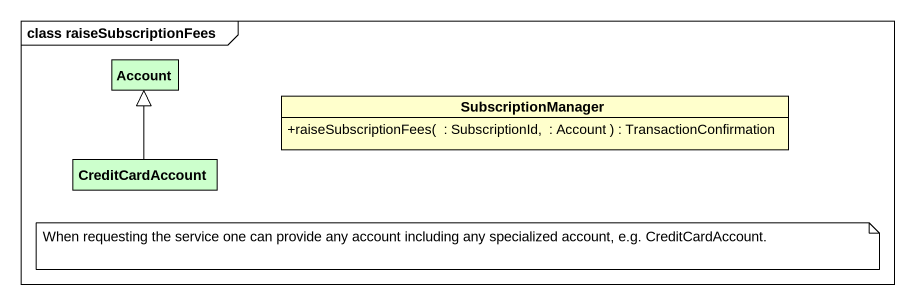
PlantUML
@startuml
mainframe class raiseSubscriptionFees
hide circle
hide empty members
skinparam classAttributeIconSize 0
class Account #CCFFCC
class SubscriptionManager #FFFFCC {
  +raiseSubscriptionFees(  : SubscriptionId,  : Account ) : TransactionConfirmation
}
class CreditCardAccount #CCFFCC
CreditCardAccount -up-|> Account
note as N1
  When requesting the service one can provide any account including any specialized account, e.g. CreditCardAccount.
end note
@enduml
